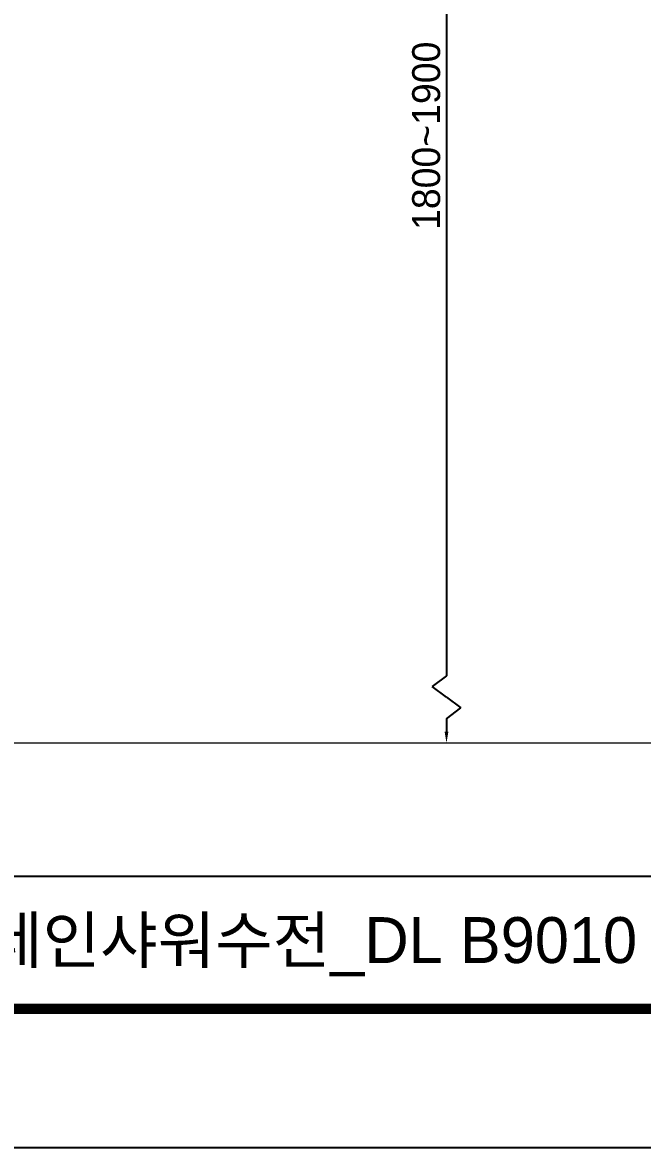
# Model space of a CAD drawing. Extents: x 0 to 3160, y 0 to 2315.
# Drawn here: x 1493 to 1936, y 0 to 804 of the extents above; entities that cross this region are included whole.
import ezdxf

# ---------------------------------------------------------------- set-up
doc = ezdxf.new("R2010")
doc.units = 0
doc.header["$LTSCALE"] = 10
doc.header["$MEASUREMENT"] = 0
doc.header["$PDMODE"] = 3
doc.header["$PDSIZE"] = -10
doc.layers.get('0').update_dxf_attribs({"linetype": 'CONTINUOUS'})
doc.layers.get('DEFPOINTS').update_dxf_attribs({"linetype": 'CONTINUOUS'})
doc.layers.add('치수선', color=7, linetype='CONTINUOUS', lineweight=20)
doc.styles.add('Daelim Dimension', font='\x7f\x7f\x7f\x7f.TTF')
doc.dimstyles.new('DEFAULT', dxfattribs={"dimscale": 2, "dimtxt": 2, "dimasz": 2, "dimexe": 0, "dimexo": 2, "dimgap": 1, "dimtad": 1, "dimdec": 1, "dimzin": 9, "dimdsep": 46, "dimtxsty": 'Daelim Dimension', "dimcen": 0.5, "dimclrd": 252, "dimclre": 252, "dimclrt": 3, "dimadec": 1, "dimazin": 0, "dimtfac": 1, "dimtdec": 1, "dimtix": 1, "dimtmove": 0, "dimatfit": 3, "dimfxl": 0, "dimtolj": 1, "dimtzin": 1, "dimlwd": 9, "dimlwe": 9, "dimarcsym": 0})

# ---------------------------------------------------------------- blocks, each defined once
blk = doc.blocks.new('*D11')
at = {"color": 5, "lineweight": 9, "ltscale": 0.5}
for p, q in [((1750.51, 1321.47), (2345.83, 1321.47)), ((2343.83, 454.19), (2343.83, 1313.47)), ((2190, 446.19), (2345.83, 446.19))]:
    blk.add_line(p, q, dxfattribs=at)
at = {"color": 5, "ltscale": 0.5}
for points in [[(2342.5, 1313.47), (2345.17, 1313.47), (2343.83, 1321.47)], [(2342.5, 454.19), (2345.17, 454.19), (2343.83, 446.19)]]:
    blk.add_solid(points, dxfattribs=at)
at = {"layer": 'DEFPOINTS', "color": 0, "ltscale": 0.5}
for p in [(1746.51, 1321.47), (2343.83, 1321.47), (2186, 446.19)]:
    blk.add_point(p, dxfattribs=at)
at = {"color": 7, "ltscale": 0.5, "insert": (2328.13, 915.53), "char_height": 20, "attachment_point": 5, "rotation": 90, "style": 'Daelim Dimension'}
blk.add_mtext('\\A1;(1140)', dxfattribs=at)

msp = doc.modelspace()

# ---------------------------------------------------------------- linework, layer by layer
at = {"color": 5, "ltscale": 0.5}
for p, q in [((1795.98, 1142.16), (1795.98, 337.14)), ((1795.98, 337.14), (1785.76, 329.46)), ((1795.98, 321.79), (1785.76, 329.46)), ((1795.98, 321.79), (1806.2, 314.12)), ((1795.98, 306.44), (1806.2, 314.12)), ((1795.98, 306.44), (1795.98, 297.09))]:
    msp.add_line(p, q, dxfattribs=at)
at = {"color": 5}
msp.add_line((50.81, 193.97), (2594.86, 193.97), dxfattribs=at)
at = {"ltscale": 0.5}
msp.add_lwpolyline([(0, 0), (3159.52, 0), (3159.52, 2315.04), (0, 2315.04)], close=True, dxfattribs=at)
at = {"color": 5, "linetype": 'ByBlock', "lineweight": 200, "const_width": 7.28}
msp.add_lwpolyline([(50.81, 99.13), (3108.41, 99.13), (3108.41, 2261.29), (50.81, 2261.29)], close=True, dxfattribs=at)
at = {"color": 5, "ltscale": 0.5}
msp.add_solid([(1794.65, 297.09), (1797.31, 297.09), (1795.98, 289.09)], dxfattribs=at)
at = {"layer": '치수선'}
msp.add_line((2112.63, 289.09), (632.78, 289.09), dxfattribs=at)

# ---------------------------------------------------------------- texts
at = {"color": 7, "ltscale": 0.5, "insert": (1781.55, 723.07), "char_height": 20, "attachment_point": 5, "rotation": 90, "style": 'Daelim Dimension'}
msp.add_mtext('\\A1;1800~1900', dxfattribs=at)
at = {"color": 2, "insert": (618.03, 164.63), "char_height": 32.7922, "width": 1690.8269, "attachment_point": 1, "style": 'Daelim Dimension'}
msp.add_mtext('{\\f나눔고딕|b0|i0|c129|p50;대림B&Co 레인샤워_RAINSHOWER_수납형레인샤워수전_DL B9010}', dxfattribs=at)

# ---------------------------------------------------------------- dimensions: what is measured, and where the dimension line sits
at = {"color": 5, "ltscale": 0.5}
dim = msp.add_linear_dim(base=(2343.83, 1321.47), p1=(2186, 446.19), p2=(1746.51, 1321.47), angle=90, text='(1140)', dimstyle='DEFAULT', override={"dimtxt": 10, "dimasz": 4, "dimexe": 1, "dimdec": 0, "dimclrd": 5, "dimclre": 5, "dimclrt": 7}, dxfattribs=at)
dim.commit()
dim.dimension.update_dxf_attribs({"geometry": '*D11', "text_midpoint": (2343.83, 915.53), "dimtype": 160})

doc.saveas('drawing.dxf')
